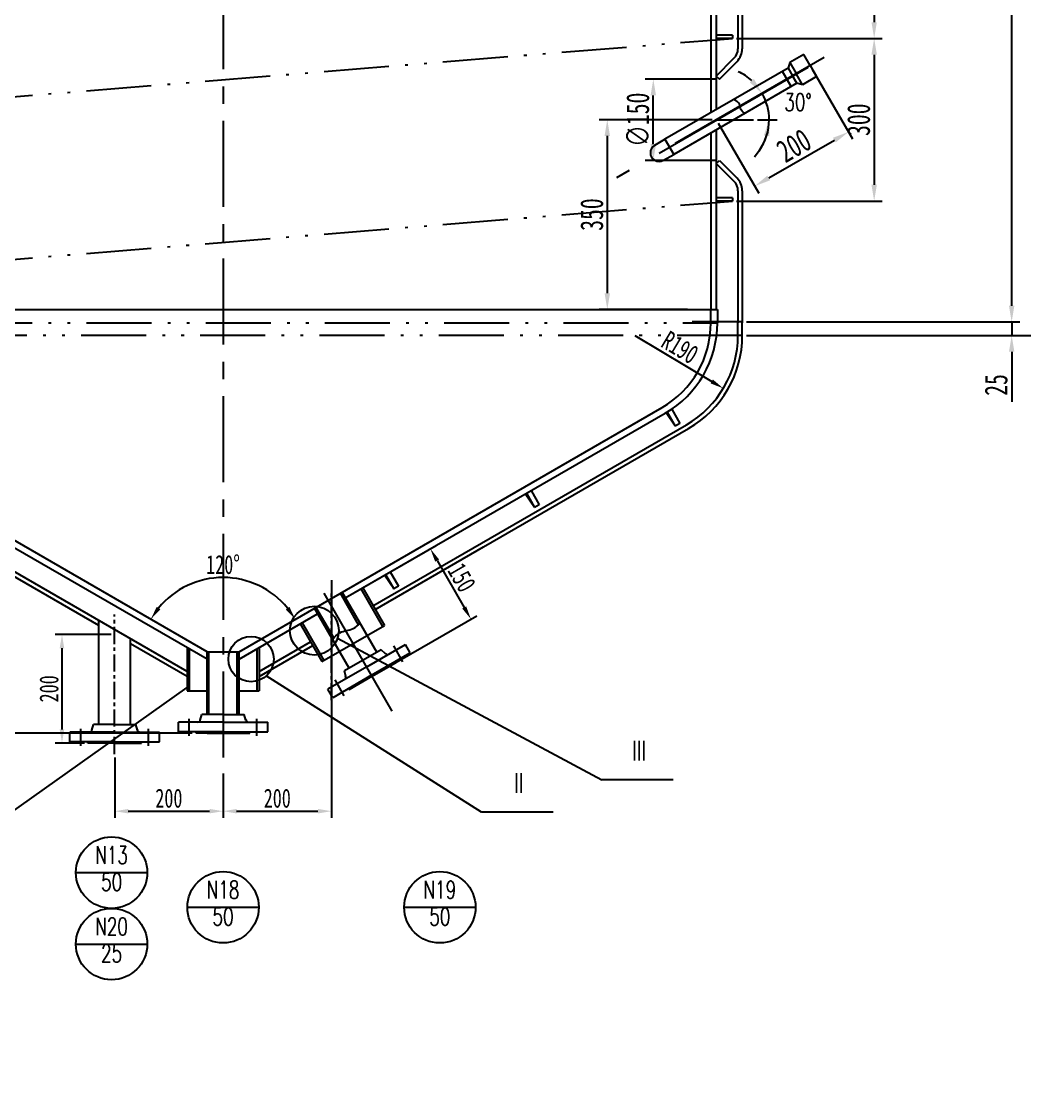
# Model space of a CAD drawing. Extents: x -96442 to 39066, y -106800 to -61725.
# Drawn here: x -94406 to -92555, y -67105 to -65132 of the extents above; entities that cross this region are included whole.
import ezdxf
from ezdxf.enums import TextEntityAlignment as Align

# ---------------------------------------------------------------- set-up
doc = ezdxf.new("R2010")
doc.units = 0
doc.header["$MEASUREMENT"] = 0
doc.linetypes.add('ACAD_ISO12W100', pattern=[22, 12, -3, 0.5, -3, 0.5, -3])
doc.linetypes.add('CENTER', pattern=[50.8, 31.75, -6.35, 6.35, -6.35])
doc.layers.get('0').update_dxf_attribs({"linetype": 'CONTINUOUS'})
doc.layers.get('DEFPOINTS').update_dxf_attribs({"linetype": 'CONTINUOUS'})
for name, color, linetype in [('2', 3, 'CONTINUOUS'), ('3', 1, 'CENTER'), ('4', 2, 'CONTINUOUS'), ('5', 6, 'CONTINUOUS'), ('7', 6, 'ACAD_ISO12W100'), ('8', 7, 'CONTINUOUS')]:
    doc.layers.add(name, color=color, linetype=linetype)
doc.styles.add('2', font='romans.shx', dxfattribs={"width": 0.7, "height": 3.5, "bigfont": 'hztxt.shx'})
doc.styles.get("Standard").update_dxf_attribs({"font": 'NSimSun.ttf', "width": 0.7, "height": 30})
doc.styles.add('XXX', font='romans.shx', dxfattribs={"width": 0.7, "height": 3.5, "bigfont": 'hztxt.shx'})
doc.dimstyles.get("Standard").update_dxf_attribs({"dimtxt": 0.18, "dimasz": 0.18, "dimexe": 0.18, "dimexo": 0.0625, "dimgap": 0.09, "dimtad": 0, "dimtih": 1, "dimtoh": 1, "dimdec": 4, "dimzin": 0, "dimdsep": 46, "dimtxsty": 'Standard', "dimcen": 0.09, "dimadec": 0, "dimazin": 0, "dimtfac": 1, "dimtdec": 4, "dimtofl": 0, "dimtmove": 0, "dimatfit": 3, "dimfxl": 1, "dimtolj": 1, "dimtzin": 0, "dimarcsym": 0})

# ---------------------------------------------------------------- blocks, each defined once
blk = doc.blocks.new('*D87')
at = {"color": 0, "linetype": 'ByBlock'}
blk.add_arc((-94034.3, -66287.4), 153.9, 39.3189, 140.6811, dxfattribs=at)
for points in [[(-94149.9, -66192.3), (-94156.8, -66187.6), (-94167.6, -66210.5)], [(-93911.9, -66187.6), (-93918.7, -66192.3), (-93901.1, -66210.5)]]:
    blk.add_solid(points, dxfattribs=at)
at = {"layer": 'DEFPOINTS', "color": 0, "linetype": 'ByBlock'}
for p in [(-94844.3, -65819.8), (-93224.3, -65819.8), (-93981.7, -66142.8), (-94063.8, -66270.4), (-94004.8, -66270.4)]:
    blk.add_point(p, dxfattribs=at)
at = {"color": 0, "linetype": 'ByBlock', "insert": (-94034.3, -66109.8), "char_height": 35, "attachment_point": 5}
blk.add_mtext('\\A1;120°', dxfattribs=at)
blk = doc.blocks.new('*D102')
at = {"color": 0, "linetype": 'ByBlock'}
for p, q in [((-95407.2, -65663.9), (-95552.5, -65663.9)), ((-95537.5, -65693.9), (-95537.5, -66415.4)), ((-94091.4, -66445.4), (-95552.5, -66445.4))]:
    blk.add_line(p, q, dxfattribs=at)
for points in [[(-95542.5, -65693.9), (-95532.5, -65693.9), (-95537.5, -65663.9)], [(-95542.5, -66415.4), (-95532.5, -66415.4), (-95537.5, -66445.4)]]:
    blk.add_solid(points, dxfattribs=at)
at = {"layer": 'DEFPOINTS', "color": 0, "linetype": 'ByBlock'}
for p in [(-95399.7, -65663.9), (-95537.5, -66445.4), (-94083.9, -66445.4)]:
    blk.add_point(p, dxfattribs=at)
at = {"color": 0, "linetype": 'ByBlock', "insert": (-95577, -66054.6), "char_height": 42, "attachment_point": 5, "rotation": 90}
blk.add_mtext('\\A1;(782)', dxfattribs=at)
blk = doc.blocks.new('*D90')
at = {"color": 0, "linetype": 'ByBlock'}
for p, q in [((-93834.3, -66391.3), (-93834.3, -66602.2)), ((-94034.3, -66520), (-94034.3, -66602.2)), ((-94009.3, -66589.7), (-93859.3, -66589.7))]:
    blk.add_line(p, q, dxfattribs=at)
for points in [[(-94009.3, -66585.5), (-94009.3, -66593.8), (-94034.3, -66589.7)], [(-93859.3, -66585.5), (-93859.3, -66593.8), (-93834.3, -66589.7)]]:
    blk.add_solid(points, dxfattribs=at)
at = {"layer": 'DEFPOINTS', "color": 0, "linetype": 'ByBlock'}
for p in [(-93834.3, -66385.1), (-94034.3, -66513.7), (-93834.3, -66589.7)]:
    blk.add_point(p, dxfattribs=at)
at = {"color": 0, "linetype": 'ByBlock', "insert": (-93934.3, -66565.9), "char_height": 35, "attachment_point": 5}
blk.add_mtext('\\A1;200', dxfattribs=at)
blk = doc.blocks.new('*D64')
at = {"color": 0, "linetype": 'ByBlock'}
for p, q in [((-94234.3, -66490.7), (-94234.3, -66602.2)), ((-94034.3, -66520), (-94034.3, -66602.2)), ((-94209.3, -66589.7), (-94059.3, -66589.7))]:
    blk.add_line(p, q, dxfattribs=at)
for points in [[(-94209.3, -66585.5), (-94209.3, -66593.8), (-94234.3, -66589.7)], [(-94059.3, -66585.5), (-94059.3, -66593.8), (-94034.3, -66589.7)]]:
    blk.add_solid(points, dxfattribs=at)
at = {"layer": 'DEFPOINTS', "color": 0, "linetype": 'ByBlock'}
for p in [(-94234.3, -66484.5), (-94034.3, -66513.7), (-94034.3, -66589.7)]:
    blk.add_point(p, dxfattribs=at)
at = {"color": 0, "linetype": 'ByBlock', "insert": (-94134.3, -66565.9), "char_height": 35, "attachment_point": 5}
blk.add_mtext('\\A1;200', dxfattribs=at)
blk = doc.blocks.new('*D63')
at = {"color": 0, "linetype": 'ByBlock'}
for p, q in [((-94240.6, -66263.9), (-94344, -66263.9)), ((-94331.5, -66288.9), (-94331.5, -66438.9)), ((-94290.2, -66463.9), (-94344, -66463.9))]:
    blk.add_line(p, q, dxfattribs=at)
for points in [[(-94335.7, -66288.9), (-94327.3, -66288.9), (-94331.5, -66263.9)], [(-94335.7, -66438.9), (-94327.3, -66438.9), (-94331.5, -66463.9)]]:
    blk.add_solid(points, dxfattribs=at)
at = {"layer": 'DEFPOINTS', "color": 0, "linetype": 'ByBlock'}
for p in [(-94234.3, -66263.9), (-94331.5, -66463.9), (-94283.9, -66463.9)]:
    blk.add_point(p, dxfattribs=at)
at = {"color": 0, "linetype": 'ByBlock', "insert": (-94355.3, -66363.9), "char_height": 35, "attachment_point": 5, "rotation": 90}
blk.add_mtext('\\A1;200', dxfattribs=at)
blk = doc.blocks.new('*D96')
at = {"color": 0, "linetype": 'ByBlock'}
for p, q in [((-93111.2, -63613.9), (-92564.3, -63613.9)), ((-92579.3, -65657), (-92579.3, -63643.9)), ((-93068.8, -65687), (-92564.3, -65687))]:
    blk.add_line(p, q, dxfattribs=at)
for points in [[(-92584.3, -63643.9), (-92574.3, -63643.9), (-92579.3, -63613.9)], [(-92584.3, -65657), (-92574.3, -65657), (-92579.3, -65687)]]:
    blk.add_solid(points, dxfattribs=at)
at = {"layer": 'DEFPOINTS', "color": 0, "linetype": 'ByBlock'}
for p in [(-93118.7, -63613.9), (-92579.3, -63613.9), (-93076.3, -65687)]:
    blk.add_point(p, dxfattribs=at)
at = {"color": 0, "linetype": 'ByBlock', "insert": (-92607.8, -64650.4), "char_height": 42, "attachment_point": 5, "rotation": 90}
blk.add_mtext('\\A1;2073', dxfattribs=at)
blk = doc.blocks.new('*D117')
at = {"color": 0, "linetype": 'ByBlock'}
for p, q in [((-93131.8, -65313.9), (-93340.4, -65313.9)), ((-93325.4, -65343.9), (-93325.4, -65633.9)), ((-93177.5, -65663.9), (-93340.4, -65663.9))]:
    blk.add_line(p, q, dxfattribs=at)
for points in [[(-93330.4, -65343.9), (-93320.4, -65343.9), (-93325.4, -65313.9)], [(-93330.4, -65633.9), (-93320.4, -65633.9), (-93325.4, -65663.9)]]:
    blk.add_solid(points, dxfattribs=at)
at = {"layer": 'DEFPOINTS', "color": 0, "linetype": 'ByBlock'}
for p in [(-93124.3, -65313.9), (-93325.4, -65663.9), (-93170, -65663.9)]:
    blk.add_point(p, dxfattribs=at)
at = {"color": 0, "linetype": 'ByBlock', "insert": (-93353.9, -65488.9), "char_height": 42, "attachment_point": 5, "rotation": 90}
blk.add_mtext('\\A1;350', dxfattribs=at)
blk = doc.blocks.new('*D116')
at = {"color": 0, "linetype": 'ByBlock'}
for p, q in [((-93048.4, -65313.9), (-93011.9, -65313.9)), ((-93045.3, -65371), (-93054.1, -65383.1))]:
    blk.add_line(p, q, dxfattribs=at)
for start, end in [(47.7084, 65.4168), (0, 30), (324.1416, 0), (324.5832, 342.2916)]:
    blk.add_arc((-93124.3, -65313.9), 97.5, start, end, dxfattribs=at)
for points in [[(-93054.9, -65238.7), (-93062.6, -65244.9), (-93039.9, -65265.2)], [(-93036.4, -65342.8), (-93026.6, -65344.3), (-93026.9, -65313.9)]]:
    blk.add_solid(points, dxfattribs=at)
at = {"layer": 'DEFPOINTS', "color": 0, "linetype": 'ByBlock'}
for p in [(-92925.1, -65198.9), (-93032.8, -65280.6), (-93124.3, -65313.9), (-93055.9, -65313.9), (-93254.9, -65389.3)]:
    blk.add_point(p, dxfattribs=at)
blk = doc.blocks.new('*D115')
at = {"color": 0, "linetype": 'ByBlock'}
for p, q in [((-92947.4, -65220.4), (-92872.9, -65349.4)), ((-93120.6, -65320.4), (-93046.1, -65449.4)), ((-93027.6, -65421.4), (-92906.4, -65351.4))]:
    blk.add_line(p, q, dxfattribs=at)
for points in [[(-92908.9, -65347.1), (-92903.9, -65355.8), (-92880.4, -65336.4)], [(-93030.1, -65417.1), (-93025.1, -65425.8), (-93053.6, -65436.4)]]:
    blk.add_solid(points, dxfattribs=at)
at = {"layer": 'DEFPOINTS', "color": 0, "linetype": 'ByBlock'}
for p in [(-92951.1, -65213.9), (-93124.3, -65313.9), (-92880.4, -65336.4)]:
    blk.add_point(p, dxfattribs=at)
at = {"color": 0, "linetype": 'ByBlock', "insert": (-92981.2, -65361.7), "char_height": 42, "attachment_point": 5, "rotation": 30}
blk.add_mtext('\\A1;200', dxfattribs=at)
blk = doc.blocks.new('*D110')
at = {"color": 0, "linetype": 'ByBlock'}
for p, q in [((-93803.4, -66192.9), (-93641.1, -66099.3)), ((-93639.4, -66127.2), (-93589.4, -66213.8)), ((-93728.4, -66322.8), (-93566.1, -66229.2))]:
    blk.add_line(p, q, dxfattribs=at)
for points in [[(-93635.8, -66125.1), (-93643, -66129.2), (-93651.9, -66105.5)], [(-93585.8, -66211.7), (-93593, -66215.8), (-93576.9, -66235.4)]]:
    blk.add_solid(points, dxfattribs=at)
at = {"layer": 'DEFPOINTS', "color": 0, "linetype": 'ByBlock'}
for p in [(-93808.8, -66196.1), (-93576.9, -66235.4), (-93733.8, -66326)]:
    blk.add_point(p, dxfattribs=at)
at = {"color": 0, "linetype": 'ByBlock', "insert": (-93593.9, -66158.6), "char_height": 35, "attachment_point": 5, "rotation": 300}
blk.add_mtext('\\A1;150', dxfattribs=at)
blk = doc.blocks.new('*D101')
at = {"color": 0, "linetype": 'ByBlock'}
for p, q in [((-92579.3, -65657), (-92579.3, -65627)), ((-93061.3, -65687), (-92564.3, -65687)), ((-92579.3, -65687), (-92579.3, -65712)), ((-93068.8, -65712), (-92564.3, -65712)), ((-92579.3, -65742), (-92579.3, -65834.6))]:
    blk.add_line(p, q, dxfattribs=at)
for points in [[(-92584.3, -65657), (-92574.3, -65657), (-92579.3, -65687)], [(-92584.3, -65742), (-92574.3, -65742), (-92579.3, -65712)]]:
    blk.add_solid(points, dxfattribs=at)
at = {"layer": 'DEFPOINTS', "color": 0, "linetype": 'ByBlock'}
for p in [(-93068.8, -65687), (-93076.3, -65712), (-92579.3, -65712)]:
    blk.add_point(p, dxfattribs=at)
at = {"color": 0, "linetype": 'ByBlock', "insert": (-92607.8, -65803.3), "char_height": 42, "attachment_point": 5, "rotation": 90}
blk.add_mtext('\\A1;25', dxfattribs=at)
blk = doc.blocks.new('*D74')
at = {"color": 0, "linetype": 'ByBlock'}
blk.add_line((-93274.3, -65687), (-93132.8, -65771.8), dxfattribs=at)
blk.add_solid([(-93130.6, -65768.2), (-93134.9, -65775.3), (-93111.3, -65784.6)], dxfattribs=at)
at = {"layer": 'DEFPOINTS', "color": 0, "linetype": 'ByBlock'}
for p in [(-93274.3, -65687), (-93111.3, -65784.6)]:
    blk.add_point(p, dxfattribs=at)
at = {"color": 0, "linetype": 'ByBlock', "insert": (-93191.3, -65709), "char_height": 35, "attachment_point": 5, "rotation": 329.0875}
blk.add_mtext('\\A1;R190', dxfattribs=at)
blk = doc.blocks.new('*D57')
at = {"color": 0, "linetype": 'ByBlock'}
for p, q in [((-93126.2, -65238.9), (-93255.5, -65238.9)), ((-93240.5, -65358.9), (-93240.5, -65268.9)), ((-93126.2, -65388.9), (-93255.5, -65388.9))]:
    blk.add_line(p, q, dxfattribs=at)
for points in [[(-93245.5, -65268.9), (-93235.5, -65268.9), (-93240.5, -65238.9)], [(-93245.5, -65358.9), (-93235.5, -65358.9), (-93240.5, -65388.9)]]:
    blk.add_solid(points, dxfattribs=at)
at = {"layer": 'DEFPOINTS', "color": 0, "linetype": 'ByBlock'}
for p in [(-93240.5, -65238.9), (-93118.7, -65238.9), (-93118.7, -65388.9)]:
    blk.add_point(p, dxfattribs=at)
at = {"color": 0, "linetype": 'ByBlock', "insert": (-93269, -65313.9), "char_height": 42, "attachment_point": 5, "rotation": 90}
blk.add_mtext('\\A1;∅150', dxfattribs=at)
blk = doc.blocks.new('*D53')
at = {"color": 0, "linetype": 'ByBlock'}
for p, q in [((-92916.1, -65163.9), (-92818, -65163.9)), ((-92833, -65193.9), (-92833, -65433.9)), ((-93086.8, -65463.9), (-92818, -65463.9))]:
    blk.add_line(p, q, dxfattribs=at)
for points in [[(-92838, -65193.9), (-92828, -65193.9), (-92833, -65163.9)], [(-92838, -65433.9), (-92828, -65433.9), (-92833, -65463.9)]]:
    blk.add_solid(points, dxfattribs=at)
at = {"layer": 'DEFPOINTS', "color": 0, "linetype": 'ByBlock'}
for p in [(-92923.6, -65163.9), (-93094.3, -65463.9), (-92833, -65463.9)]:
    blk.add_point(p, dxfattribs=at)
at = {"color": 0, "linetype": 'ByBlock', "insert": (-92861.5, -65313.9), "char_height": 42, "attachment_point": 5, "rotation": 90}
blk.add_mtext('\\A1;300', dxfattribs=at)
blk = doc.blocks.new('*D52')
at = {"color": 0, "linetype": 'ByBlock'}
for p, q in [((-93020.4, -64863.9), (-92818, -64863.9)), ((-92833, -64893.9), (-92833, -65133.9)), ((-93086.8, -65163.9), (-92818, -65163.9))]:
    blk.add_line(p, q, dxfattribs=at)
for points in [[(-92838, -64893.9), (-92828, -64893.9), (-92833, -64863.9)], [(-92838, -65133.9), (-92828, -65133.9), (-92833, -65163.9)]]:
    blk.add_solid(points, dxfattribs=at)
at = {"layer": 'DEFPOINTS', "color": 0, "linetype": 'ByBlock'}
for p in [(-93027.9, -64863.9), (-93094.3, -65163.9), (-92833, -65163.9)]:
    blk.add_point(p, dxfattribs=at)
at = {"color": 0, "linetype": 'ByBlock', "insert": (-92861.5, -65013.9), "char_height": 42, "attachment_point": 5, "rotation": 90}
blk.add_mtext('\\A1;300', dxfattribs=at)

msp = doc.modelspace()

# ---------------------------------------------------------------- linework, layer by layer
at = {"layer": '2', "ltscale": 10}
for p, q in [((-93134.3296, -63563.8933), (-93134.3296, -65301.1916)), ((-93124.3296, -63563.8933), (-93124.3296, -65294.8408)), ((-93124.3296, -63563.8933), (-93124.3296, -65295.4181)), ((-93084.3296, -63669.9055), (-93084.3296, -65182.8811)), ((-93076.3296, -64183.8933), (-93076.3296, -65182.8811)), ((-93094.3296, -65157.8933), (-93124.3296, -65157.8933)), ((-93094.3296, -65157.8933), (-93094.3296, -65163.8933)), ((-93094.3296, -65163.8933), (-93124.3296, -65163.8933)), ((-93124.3296, -65166.3205), (-93094.3296, -65163.8933)), ((-93124.3296, -65233.2365), (-93091.652, -65200.5588)), ((-93118.6728, -65238.8933), (-93085.9951, -65206.2156)), ((-93124.3296, -65233.2365), (-93118.6728, -65238.8933)), ((-93124.3296, -65332.3685), (-93124.3296, -65663.8933)), ((-93134.3296, -65338.142), (-93134.3296, -65663.8933)), ((-93124.3296, -65394.5502), (-93118.6728, -65388.8933)), ((-93124.3296, -65394.5502), (-93091.652, -65427.2278)), ((-93118.6728, -65388.8933), (-93085.9951, -65421.571)), ((-93084.3296, -65444.9055), (-93084.3296, -65688.8933)), ((-93076.3296, -65444.9055), (-93076.3296, -65688.8933)), ((-93094.3296, -65457.8933), (-93124.3296, -65457.8933)), ((-93094.3296, -65463.8933), (-93124.3296, -65463.8933)), ((-93124.3296, -65466.3205), (-93094.3296, -65463.8933)), ((-93094.3296, -65457.8933), (-93094.3296, -65463.8933)), ((-94946.3296, -65663.8933), (-93122.3296, -65663.8933)), ((-93134.3296, -65688.8933), (-93134.3296, -65663.8933)), ((-93122.3296, -65663.8933), (-93122.3296, -65688.8933)), ((-93076.3296, -65686.9873), (-93168.6874, -65686.9873)), ((-93084.3296, -65711.9873), (-93084.3296, -65688.8933)), ((-93076.3296, -65711.9873), (-93076.3296, -65688.8933)), ((-93206.2719, -65848.2087), (-93191.2719, -65874.1894)), ((-93199.9322, -65879.1894), (-93216.9781, -65854.3899)), ((-93214.9322, -65853.2087), (-93199.9322, -65879.1894)), ((-93191.2719, -65874.1894), (-93199.9322, -65879.1894)), ((-93459.7398, -66029.1894), (-93476.7857, -66004.3899)), ((-93474.7398, -66003.2087), (-93459.7398, -66029.1894)), ((-93466.0795, -65998.2087), (-93451.0795, -66024.1894)), ((-93451.0795, -66024.1894), (-93459.7398, -66029.1894)), ((-93719.5474, -66179.1894), (-93736.5934, -66154.3899)), ((-93734.5474, -66153.2087), (-93719.5474, -66179.1894)), ((-93725.8872, -66148.2087), (-93710.8872, -66174.1894)), ((-93750.7819, -66296.5269), (-93814.7819, -66185.6756)), ((-93780.203, -66179.568), (-93740.203, -66248.85)), ((-93776.7389, -66177.568), (-93736.7389, -66246.85)), ((-93710.8872, -66174.1894), (-93719.5474, -66179.1894)), ((-93784.1798, -66245.68), (-93817.813, -66187.4256)), ((-93801.8774, -66326.0269), (-93865.8774, -66215.1756)), ((-93830.1252, -66270.1002), (-93862.8463, -66213.4256)), ((-93891.9203, -66244.068), (-93851.9203, -66313.35)), ((-93888.4562, -66242.068), (-93848.4562, -66311.35)), ((-93769.3296, -66323.4013), (-93697.8825, -66282.1513)), ((-93688.8825, -66297.7397), (-93697.8825, -66282.1513)), ((-94100.8296, -66287.8942), (-94100.8296, -66367.8942)), ((-94096.8296, -66290.2036), (-94096.8296, -66367.8942)), ((-93971.8296, -66290.2036), (-93971.8296, -66367.8942)), ((-93967.8296, -66287.8942), (-93967.8296, -66367.8942)), ((-93742.4693, -66291.7276), (-93810.1899, -66330.8262)), ((-93760.3296, -66338.9897), (-93688.8825, -66297.7397)), ((-93734.5615, -66299.2043), (-93742.4693, -66291.7276)), ((-93769.3296, -66323.4013), (-93840.7767, -66364.6513)), ((-93759.3296, -66340.7218), (-93716.3895, -66315.9303)), ((-93716.3895, -66315.9303), (-93717.3895, -66314.1982)), ((-93760.3296, -66338.9897), (-93831.7767, -66380.2397)), ((-93807.6688, -66341.4128), (-93810.1899, -66330.8262)), ((-93759.3296, -66340.7218), (-93802.2697, -66365.5132)), ((-94100.8296, -66367.8942), (-94063.8296, -66367.8942)), ((-94004.8296, -66367.8942), (-93967.8296, -66367.8942)), ((-93831.7767, -66380.2397), (-93840.7767, -66364.6513)), ((-93802.2697, -66365.5132), (-93803.2697, -66363.7812))]:
    msp.add_line(p, q, dxfattribs=at)
at = {"layer": '2'}
for p, q in [((-92962.8745, -65193.5417), (-92988.8553, -65208.5417)), ((-92951.1245, -65213.8933), (-92962.8745, -65193.5417)), ((-92991.6005, -65218.7869), (-93218.9322, -65350.0369)), ((-92988.8553, -65208.5417), (-92991.6005, -65218.7869)), ((-92991.6005, -65218.7869), (-92983.6005, -65232.6433)), ((-92988.8553, -65208.5417), (-92977.1053, -65228.8933)), ((-92951.1245, -65213.8933), (-92939.3745, -65234.2449)), ((-92986.4258, -65252.7497), (-93002.4258, -65225.0369)), ((-92975.6005, -65246.4997), (-92983.6005, -65232.6433)), ((-92965.3553, -65249.2449), (-92977.1053, -65228.8933)), ((-92939.3745, -65234.2449), (-92965.3553, -65249.2449)), ((-92975.6005, -65246.4997), (-93202.9322, -65377.7497)), ((-92965.3553, -65249.2449), (-92975.6005, -65246.4997)), ((-93237.9847, -65361.0369), (-93218.9322, -65350.0369)), ((-93218.9322, -65350.0369), (-93202.9322, -65377.7497)), ((-93221.9847, -65388.7497), (-93202.9322, -65377.7497)), ((-94063.8296, -66295.3998), (-94844.3296, -65844.7779)), ((-94004.8296, -66295.3998), (-93224.3296, -65844.7779)), ((-94063.8296, -66309.2562), (-94850.3296, -65855.1702)), ((-93608.7819, -66080.5979), (-93218.3296, -65855.1702)), ((-94263.8296, -66246.9023), (-94893.3296, -65883.4604)), ((-94100.8296, -66331.7728), (-94889.3296, -65876.5321)), ((-93557.7389, -66095.0069), (-93179.3296, -65876.5321)), ((-93553.7389, -66101.9351), (-93175.3296, -65883.4604)), ((-93808.7819, -66196.068), (-93608.7819, -66080.5979)), ((-93757.7389, -66210.4769), (-93557.7389, -66095.0069)), ((-93753.7389, -66217.4051), (-93553.7389, -66101.9351)), ((-94263.8296, -66429.9342), (-94263.8296, -66237.6647)), ((-94004.8296, -66309.2562), (-93859.8774, -66225.568)), ((-93851.9203, -66313.35), (-93736.7389, -66246.85)), ((-94204.8296, -66429.9342), (-94204.8296, -66271.7284)), ((-94100.8296, -66341.0104), (-94204.8296, -66280.966)), ((-93967.8296, -66331.7728), (-93872.9203, -66276.9769)), ((-93967.8296, -66341.0104), (-93868.9203, -66283.9051)), ((-94063.8296, -66295.3998), (-94004.8296, -66295.3998)), ((-94063.8296, -66411.3998), (-94063.8296, -66295.3998)), ((-94060.3296, -66411.3998), (-94060.3296, -66295.3998)), ((-94008.3296, -66411.3998), (-94008.3296, -66295.3998)), ((-94004.8296, -66411.3998), (-94004.8296, -66295.3998)), ((-94076.5381, -66421.8286), (-94073.4281, -66411.3998)), ((-94034.3296, -66411.3998), (-94073.4281, -66411.3998)), ((-94034.3296, -66411.3998), (-93995.2311, -66411.3998)), ((-93992.1211, -66421.8286), (-93995.2311, -66411.3998)), ((-94276.5381, -66440.3631), (-94273.4281, -66429.9342)), ((-94234.3296, -66429.9342), (-94273.4281, -66429.9342)), ((-94234.3296, -66429.9342), (-94195.2311, -66429.9342)), ((-94192.1211, -66440.3631), (-94195.2311, -66429.9342)), ((-94116.8296, -66443.3998), (-94116.8296, -66425.3998)), ((-94034.3296, -66425.3998), (-94116.8296, -66425.3998)), ((-94034.3296, -66425.3998), (-93951.8296, -66425.3998)), ((-93951.8296, -66443.3998), (-93951.8296, -66425.3998)), ((-94316.8296, -66461.9342), (-94316.8296, -66443.9342)), ((-94234.3296, -66443.9342), (-94316.8296, -66443.9342)), ((-94234.3296, -66461.9342), (-94316.8296, -66461.9342)), ((-94283.9126, -66463.9342), (-94283.9126, -66461.9342)), ((-94234.3296, -66443.9342), (-94151.8296, -66443.9342)), ((-94234.3296, -66461.9342), (-94151.8296, -66461.9342)), ((-94184.7467, -66463.9342), (-94184.7467, -66461.9342)), ((-94151.8296, -66461.9342), (-94151.8296, -66443.9342)), ((-94034.3296, -66443.3998), (-94116.8296, -66443.3998)), ((-94083.9126, -66445.3998), (-94083.9126, -66443.3998)), ((-94034.3296, -66445.3998), (-94083.9126, -66445.3998)), ((-94034.3296, -66445.3998), (-94083.9126, -66445.3998)), ((-94063.8296, -66445.3998), (-94004.8296, -66445.3998)), ((-94034.3296, -66443.3998), (-93951.8296, -66443.3998)), ((-94034.3296, -66445.3998), (-93984.7467, -66445.3998)), ((-93984.7467, -66445.3998), (-93984.7467, -66443.3998)), ((-94234.3296, -66463.9342), (-94283.9126, -66463.9342)), ((-94234.3296, -66463.9342), (-94184.7467, -66463.9342))]:
    msp.add_line(p, q, dxfattribs=at)
at = {"layer": '2', "ltscale": 10}
for centre, radius, start, end in [((-93109.3296, -65182.8811), 25, 315, 0), ((-93109.3296, -65182.8811), 33, 315, 0), ((-93109.3296, -65444.9055), 25, 0, 45), ((-93109.3296, -65444.9055), 33, 0, 45), ((-93731.1264, -66295.5711), 5, 210, 300), ((-93812.5328, -66342.5711), 5, 300, 30)]:
    msp.add_arc(centre, radius, start, end, dxfattribs=at)
at = {"layer": '2'}
for centre, radius, start, end in [((-93229.9847, -65374.8933), 16, 120, 300), ((-93314.3296, -65688.8933), 180, 300, 0), ((-93314.3296, -65688.8933), 192, 300, 0), ((-93274.3296, -65711.9873), 190, 300, 0), ((-93274.3296, -65711.9873), 198, 300, 0), ((-94081.3296, -66420.3998), 5, 270, 0), ((-93987.3296, -66420.3998), 5, 180, 270), ((-94281.3296, -66438.9342), 5, 270, 0), ((-94187.3296, -66438.9342), 5, 180, 270)]:
    msp.add_arc(centre, radius, start, end, dxfattribs=at)
at = {"layer": '3', "ltscale": 5}
msp.add_line((-94034.3296, -62776.0867), (-94034.3296, -66513.7449), dxfattribs=at)
at = {"layer": '3', "ltscale": 10}
for p, q in [((-92925.082, -65198.8577), (-93254.8895, -65389.2721)), ((-92955.0018, -65217.2866), (-93308.2829, -65421.2535)), ((-93834.3296, -66163.1933), (-93834.3296, -66424.6087)), ((-93722.0095, -66405.3622), (-93847.8973, -66187.318)), ((-93702.4815, -66314.1527), (-93719.4815, -66284.7079)), ((-93810.7632, -66376.6691), (-93827.7632, -66347.2243))]:
    msp.add_line(p, q, dxfattribs=at)
at = {"layer": '3'}
for p, q in [((-93834.3296, -66385.0788), (-93834.3296, -66181.6912)), ((-94234.3296, -66484.4909), (-94234.3296, -66226.9739)), ((-94096.8461, -66450.8144), (-94096.8461, -66416.8144)), ((-93971.8132, -66450.8144), (-93971.8132, -66416.8144)), ((-94296.8461, -66469.3488), (-94296.8461, -66435.3488)), ((-94171.8132, -66469.3488), (-94171.8132, -66435.3488))]:
    msp.add_line(p, q, dxfattribs=at)
at = {"layer": '4'}
for p, q in [((-93124.3296, -65313.8933), (-93055.941, -65313.8933)), ((-92974.9044, -65711.9873), (-92302.7798, -65711.9873)), ((-93823.1099, -66270.7001), (-93335.7443, -66531.8631)), ((-94502.4252, -66646.7322), (-94100.8296, -66361.5008))]:
    msp.add_line(p, q, dxfattribs=at)
for centre, radius in [((-93865.846, -66256.5381), 45.0216), ((-93982.7503, -66309.0867), 41.8057)]:
    msp.add_circle(centre, radius, dxfattribs=at)
at = {"layer": '5', "ltscale": 10}
for points in [[(-93070.1867, -65302.8411), (-93078.3296, -65295.8131), (-93081.7138, -65284.9531), (-93091.0763, -65276.7966)], [(-93832.5838, -66272.8419), (-93818.5827, -66260.3286), (-93794.2932, -66252.6591), (-93781.4883, -66243.3419)]]:
    msp.add_spline(points, degree=3, dxfattribs=at)
at = {"layer": '7', "ltscale": 10}
for p, q in [((-94944.3296, -65313.8933), (-93124.3296, -65166.3205)), ((-94944.3296, -65613.7313), (-93124.3296, -65466.3205)), ((-94946.3296, -65688.8933), (-93122.3296, -65688.8933)), ((-93076.3296, -65711.9873), (-94992.3296, -65711.9873))]:
    msp.add_line(p, q, dxfattribs=at)
at = {"layer": '8'}
for p, q in [((-93557.7233, -66591.5324), (-93954.849, -66340.2192)), ((-93203.5697, -66531.8631), (-93335.7443, -66531.8631)), ((-93425.5486, -66591.5324), (-93557.7233, -66591.5324)), ((-94305.8807, -66703.0198), (-94174.1296, -66703.0198)), ((-94100.2052, -66766.9702), (-93968.4541, -66766.9702)), ((-93700.2052, -66766.9702), (-93568.4541, -66766.9702)), ((-94305.8807, -66834.7709), (-94174.1296, -66834.7709))]:
    msp.add_line(p, q, dxfattribs=at)
for centre in [(-94240.0052, -66703.0198), (-94034.3296, -66766.9702), (-93634.3296, -66766.9702), (-94240.0052, -66834.7709)]:
    msp.add_circle(centre, 65.8756, dxfattribs=at)

# ---------------------------------------------------------------- texts
at = {"layer": '4', "style": 'XXX', "width": 0.7}
msp.add_text('30%%D', height=32.4, dxfattribs=at).set_placement((-92973.4348, -65307.46), align=Align.BOTTOM_CENTER)
at = {"layer": '8', "width": 0.7}
for s, height, style, p in [('Ⅲ', 42, '2', (-93266.5981, -66513.1061)), ('Ⅱ', 42, '2', (-93488.577, -66572.7754)), ('N13', 32.4, 'XXX', (-94240.0052, -66696.5864)), ('50', 32.4, 'XXX', (-94240.0052, -66746.2688)), ('N18', 32.4, 'XXX', (-94034.3296, -66760.5369)), ('N19', 32.4, 'XXX', (-93634.3296, -66760.5369)), ('50', 32.4, 'XXX', (-94034.3296, -66810.2193)), ('50', 32.4, 'XXX', (-93634.3296, -66810.2193)), ('N20', 32.4, 'XXX', (-94240.0052, -66828.3376)), ('25', 32.4, 'XXX', (-94240.0052, -66878.0199))]:
    msp.add_text(s, height=height, dxfattribs=dict(at, style=style)).set_placement(p, align=Align.BOTTOM_CENTER)

# ---------------------------------------------------------------- dimensions: what is measured, and where the dimension line sits
at = {"layer": '4'}
for base, p1, p2, text, picture, middle in [((-92579.3433, -63613.8933), (-93076.3296, -65686.9873), (-93118.6728, -63613.8933), '2073', '*D96', (-92607.8433, -64650.4403)), ((-93240.4571, -65238.8933), (-93118.6728, -65388.8933), (-93118.6728, -65238.8933), '%%C150', '*D57', (-93268.9571, -65313.8933)), ((-95537.5104, -66445.3998), (-95399.6758, -65663.8933), (-94083.9126, -66445.3998), '(782)', '*D102', (-95577.0104, -66054.6465))]:
    dim = msp.add_linear_dim(base=base, p1=p1, p2=p2, angle=90, text=text, dimstyle='Standard', override={"dimscale": 12, "dimtxt": 3.5, "dimasz": 2.5, "dimexe": 1.25, "dimexo": 0.625, "dimgap": 0.625, "dimtad": 1, "dimtih": 0, "dimtoh": 0, "dimdec": 3, "dimzin": 8, "dimcen": 0, "dimtfac": 0.7, "dimtdec": 1, "dimtofl": 1, "dimatfit": 0}, dxfattribs=at)
    dim.commit()
    dim.dimension.update_dxf_attribs({"geometry": picture, "text_midpoint": middle})
for base, p1, p2, override, picture, middle in [((-92832.9907, -65163.8933), (-93027.8832, -64863.8933), (-93094.3296, -65163.8933), {"dimscale": 12, "dimtxt": 3.5, "dimasz": 2.5, "dimexe": 1.25, "dimexo": 0.625, "dimgap": 0.625, "dimtad": 1, "dimtih": 0, "dimtoh": 0, "dimdec": 3, "dimzin": 8, "dimcen": 0, "dimtfac": 0.7, "dimtdec": 1, "dimtofl": 1, "dimatfit": 0}, '*D52', (-92861.4907, -65013.8933)), ((-92832.9907, -65463.8933), (-92923.6175, -65163.8933), (-93094.3296, -65463.8933), {"dimscale": 12, "dimtxt": 3.5, "dimasz": 2.5, "dimexe": 1.25, "dimexo": 0.625, "dimgap": 0.625, "dimtad": 1, "dimtih": 0, "dimtoh": 0, "dimdec": 3, "dimzin": 8, "dimcen": 0, "dimtfac": 0.7, "dimtdec": 1, "dimtofl": 1, "dimatfit": 0}, '*D53', (-92861.4907, -65313.8933)), ((-92579.3433, -65711.9873), (-93068.8296, -65686.9873), (-93076.3296, -65711.9873), {"dimscale": 12, "dimtxt": 3.5, "dimasz": 2.5, "dimexe": 1.25, "dimexo": 0.625, "dimgap": 0.625, "dimtad": 1, "dimtih": 0, "dimtoh": 0, "dimdec": 3, "dimzin": 8, "dimcen": 0, "dimtfac": 0.7, "dimtdec": 1, "dimtofl": 1, "dimatfit": 0}, '*D101', (-92607.8433, -65803.2873)), ((-94331.508, -66463.9342), (-94234.3296, -66263.9342), (-94283.9126, -66463.9342), {"dimscale": 10, "dimtxt": 3.5, "dimasz": 2.5, "dimexe": 1.25, "dimexo": 0.625, "dimgap": 0.625, "dimtad": 1, "dimtih": 0, "dimtoh": 0, "dimdec": 3, "dimzin": 8, "dimcen": 0, "dimtfac": 0.7, "dimtdec": 1, "dimtofl": 1, "dimatfit": 0}, '*D63', (-94355.258, -66363.9342))]:
    dim = msp.add_linear_dim(base=base, p1=p1, p2=p2, angle=90, dimstyle='Standard', override=override, dxfattribs=at)
    dim.commit()
    dim.dimension.update_dxf_attribs({"geometry": picture, "text_midpoint": middle})
dim = msp.add_angular_dim_2l(base=(-93032.754, -65280.5625), line1=((-92925.082, -65198.8577), (-93254.8895, -65389.2721)), line2=((-93124.3296, -65313.8933), (-93055.941, -65313.8933)), text=' ', dimstyle='Standard', override={"dimscale": 12, "dimtxt": 3.5, "dimasz": 2.5, "dimexe": 1.25, "dimexo": 0.625, "dimgap": 0.625, "dimtad": 1, "dimtih": 0, "dimtoh": 0, "dimdec": 3, "dimzin": 8, "dimcen": 0, "dimadec": 3, "dimazin": 2, "dimtfac": 0.7, "dimtdec": 1, "dimtofl": 1, "dimatfit": 0}, dxfattribs=at)
dim.commit()
dim.dimension.update_dxf_attribs({"geometry": '*D116', "text_midpoint": (39066.3438, -106799.9755)})
for p1, p2, distance, override, picture, middle in [((-93124.3296, -65313.8933), (-92951.1245, -65213.8933), -141.4931, {"dimscale": 12, "dimtxt": 3.5, "dimasz": 2.5, "dimexe": 1.25, "dimexo": 0.625, "dimgap": 0.625, "dimtad": 1, "dimtih": 0, "dimtoh": 0, "dimdec": 3, "dimzin": 8, "dimcen": 0, "dimtfac": 0.7, "dimtdec": 1, "dimtofl": 1, "dimatfit": 0}, '*D115', (-92981.2305, -65361.7482)), ((-93808.7819, -66196.068), (-93733.7819, -66325.9718), 181.1192, {"dimscale": 10, "dimtxt": 3.5, "dimasz": 2.5, "dimexe": 1.25, "dimexo": 0.625, "dimgap": 0.625, "dimtad": 1, "dimtih": 0, "dimtoh": 0, "dimdec": 3, "dimzin": 8, "dimcen": 0, "dimtfac": 0.7, "dimtdec": 1, "dimtofl": 1, "dimatfit": 0}, '*D110', (-93593.86, -66158.5853))]:
    dim = msp.add_aligned_dim(p1=p1, p2=p2, distance=distance, dimstyle='Standard', override=override, dxfattribs=at)
    dim.commit()
    dim.dimension.update_dxf_attribs({"geometry": picture, "text_midpoint": middle})
dim = msp.add_linear_dim(base=(-93325.3818, -65663.8933), p1=(-93124.3296, -65313.8933), p2=(-93170.0138, -65663.8933), angle=90, dimstyle='Standard', override={"dimscale": 12, "dimtxt": 3.5, "dimasz": 2.5, "dimexe": 1.25, "dimexo": 0.625, "dimgap": 0.625, "dimtad": 1, "dimtih": 0, "dimtoh": 0, "dimdec": 3, "dimzin": 8, "dimcen": 0, "dimtfac": 0.7, "dimtdec": 1, "dimtofl": 1, "dimatfit": 0}, dxfattribs=at)
dim.commit()
dim.dimension.update_dxf_attribs({"geometry": '*D117', "text_midpoint": (-93325.3818, -65488.8933), "dimtype": 128})
dim = msp.add_radius_dim(center=(-93274.3296, -65711.9873), mpoint=(-93111.3185, -65809.5956), dimstyle='Standard', override={"dimscale": 10, "dimtxt": 3.5, "dimasz": 2.5, "dimexe": 1.25, "dimexo": 0.625, "dimgap": 0.625, "dimtad": 1, "dimtih": 0, "dimtoh": 0, "dimdec": 3, "dimzin": 8, "dimcen": 0, "dimtfac": 0.7, "dimtdec": 1, "dimtofl": 1, "dimatfit": 0}, dxfattribs=at)
dim.commit()
dim.dimension.update_dxf_attribs({"geometry": '*D74', "text_midpoint": (-93191.3474, -65733.9935), "insert": (0, -25)})
dim = msp.add_angular_dim_2l(base=(-93981.7, -66167.8328), line1=((-94004.8296, -66295.3998), (-93224.3296, -65844.7779)), line2=((-94063.8296, -66295.3998), (-94844.3296, -65844.7779)), dimstyle='Standard', override={"dimscale": 10, "dimtxt": 3.5, "dimasz": 2.5, "dimexe": 1.25, "dimexo": 0.625, "dimgap": 0.625, "dimtad": 1, "dimtih": 0, "dimtoh": 0, "dimdec": 3, "dimzin": 8, "dimcen": 0, "dimadec": 3, "dimazin": 2, "dimtfac": 0.7, "dimtdec": 1, "dimtofl": 1, "dimatfit": 0}, dxfattribs=at)
dim.commit()
dim.dimension.update_dxf_attribs({"geometry": '*D87', "text_midpoint": (-94034.3296, -66134.8028), "insert": (0, -25)})
for base, p1, p2, picture, middle in [((-93834.3296, -66589.6622), (-94034.3296, -66513.7449), (-93834.3296, -66385.0788), '*D90', (-93934.3296, -66565.9122)), ((-94034.3296, -66589.6622), (-94234.3296, -66484.4909), (-94034.3296, -66513.7449), '*D64', (-94134.3296, -66565.9122))]:
    dim = msp.add_linear_dim(base=base, p1=p1, p2=p2, dimstyle='Standard', override={"dimscale": 10, "dimtxt": 3.5, "dimasz": 2.5, "dimexe": 1.25, "dimexo": 0.625, "dimgap": 0.625, "dimtad": 1, "dimtih": 0, "dimtoh": 0, "dimdec": 3, "dimzin": 8, "dimcen": 0, "dimtfac": 0.7, "dimtdec": 1, "dimtofl": 1, "dimatfit": 0}, dxfattribs=at)
    dim.commit()
    dim.dimension.update_dxf_attribs({"geometry": picture, "text_midpoint": middle})

doc.saveas('drawing.dxf')
